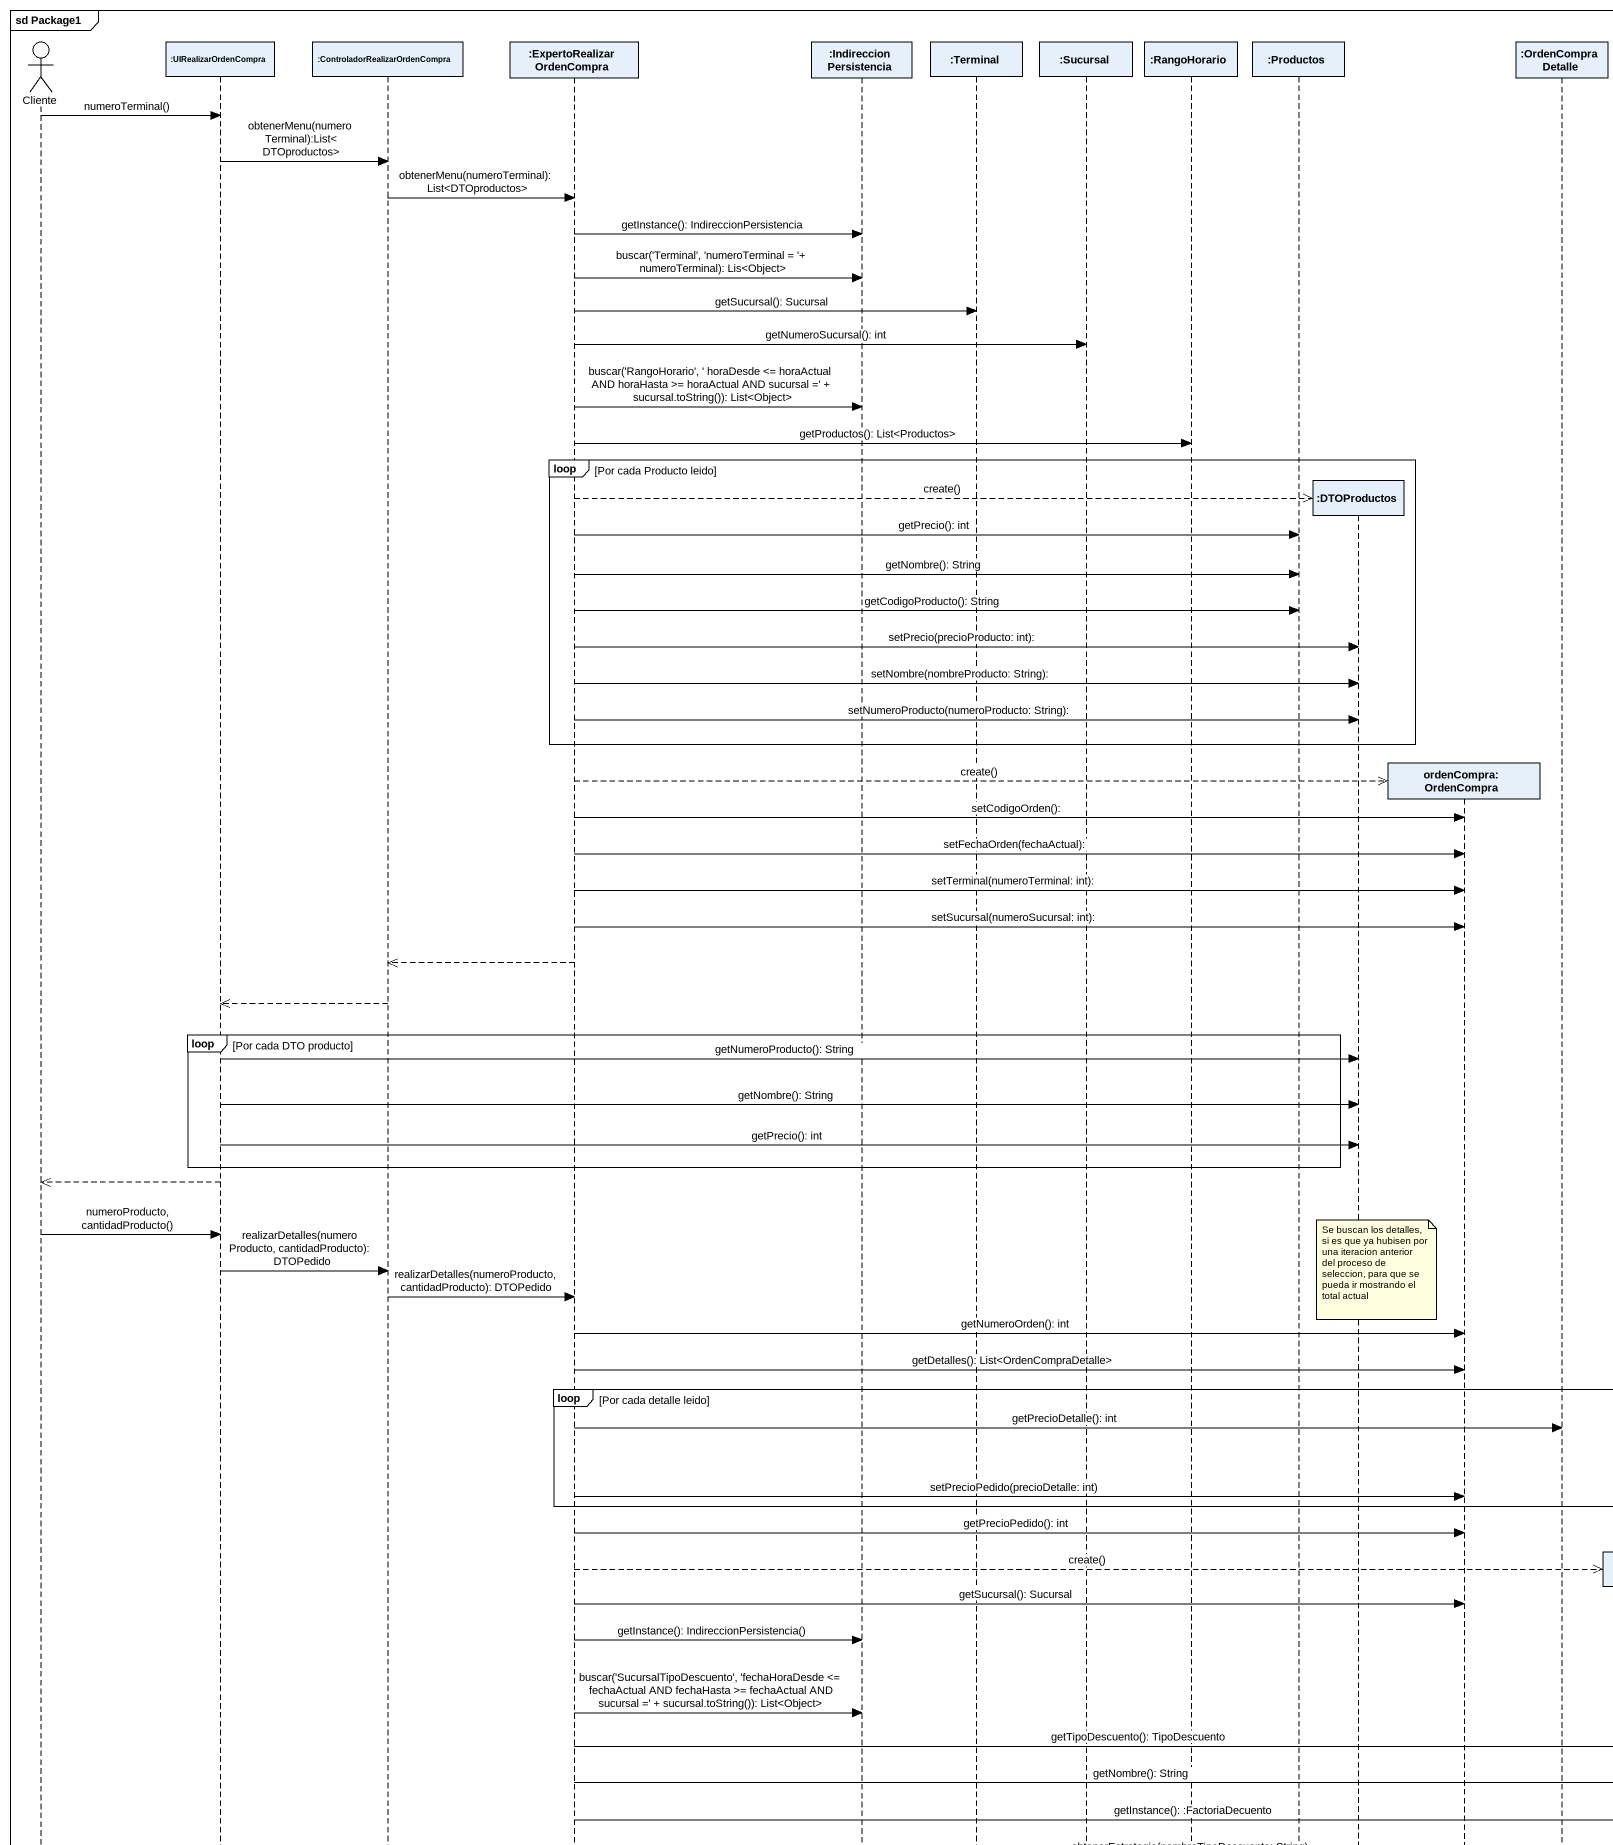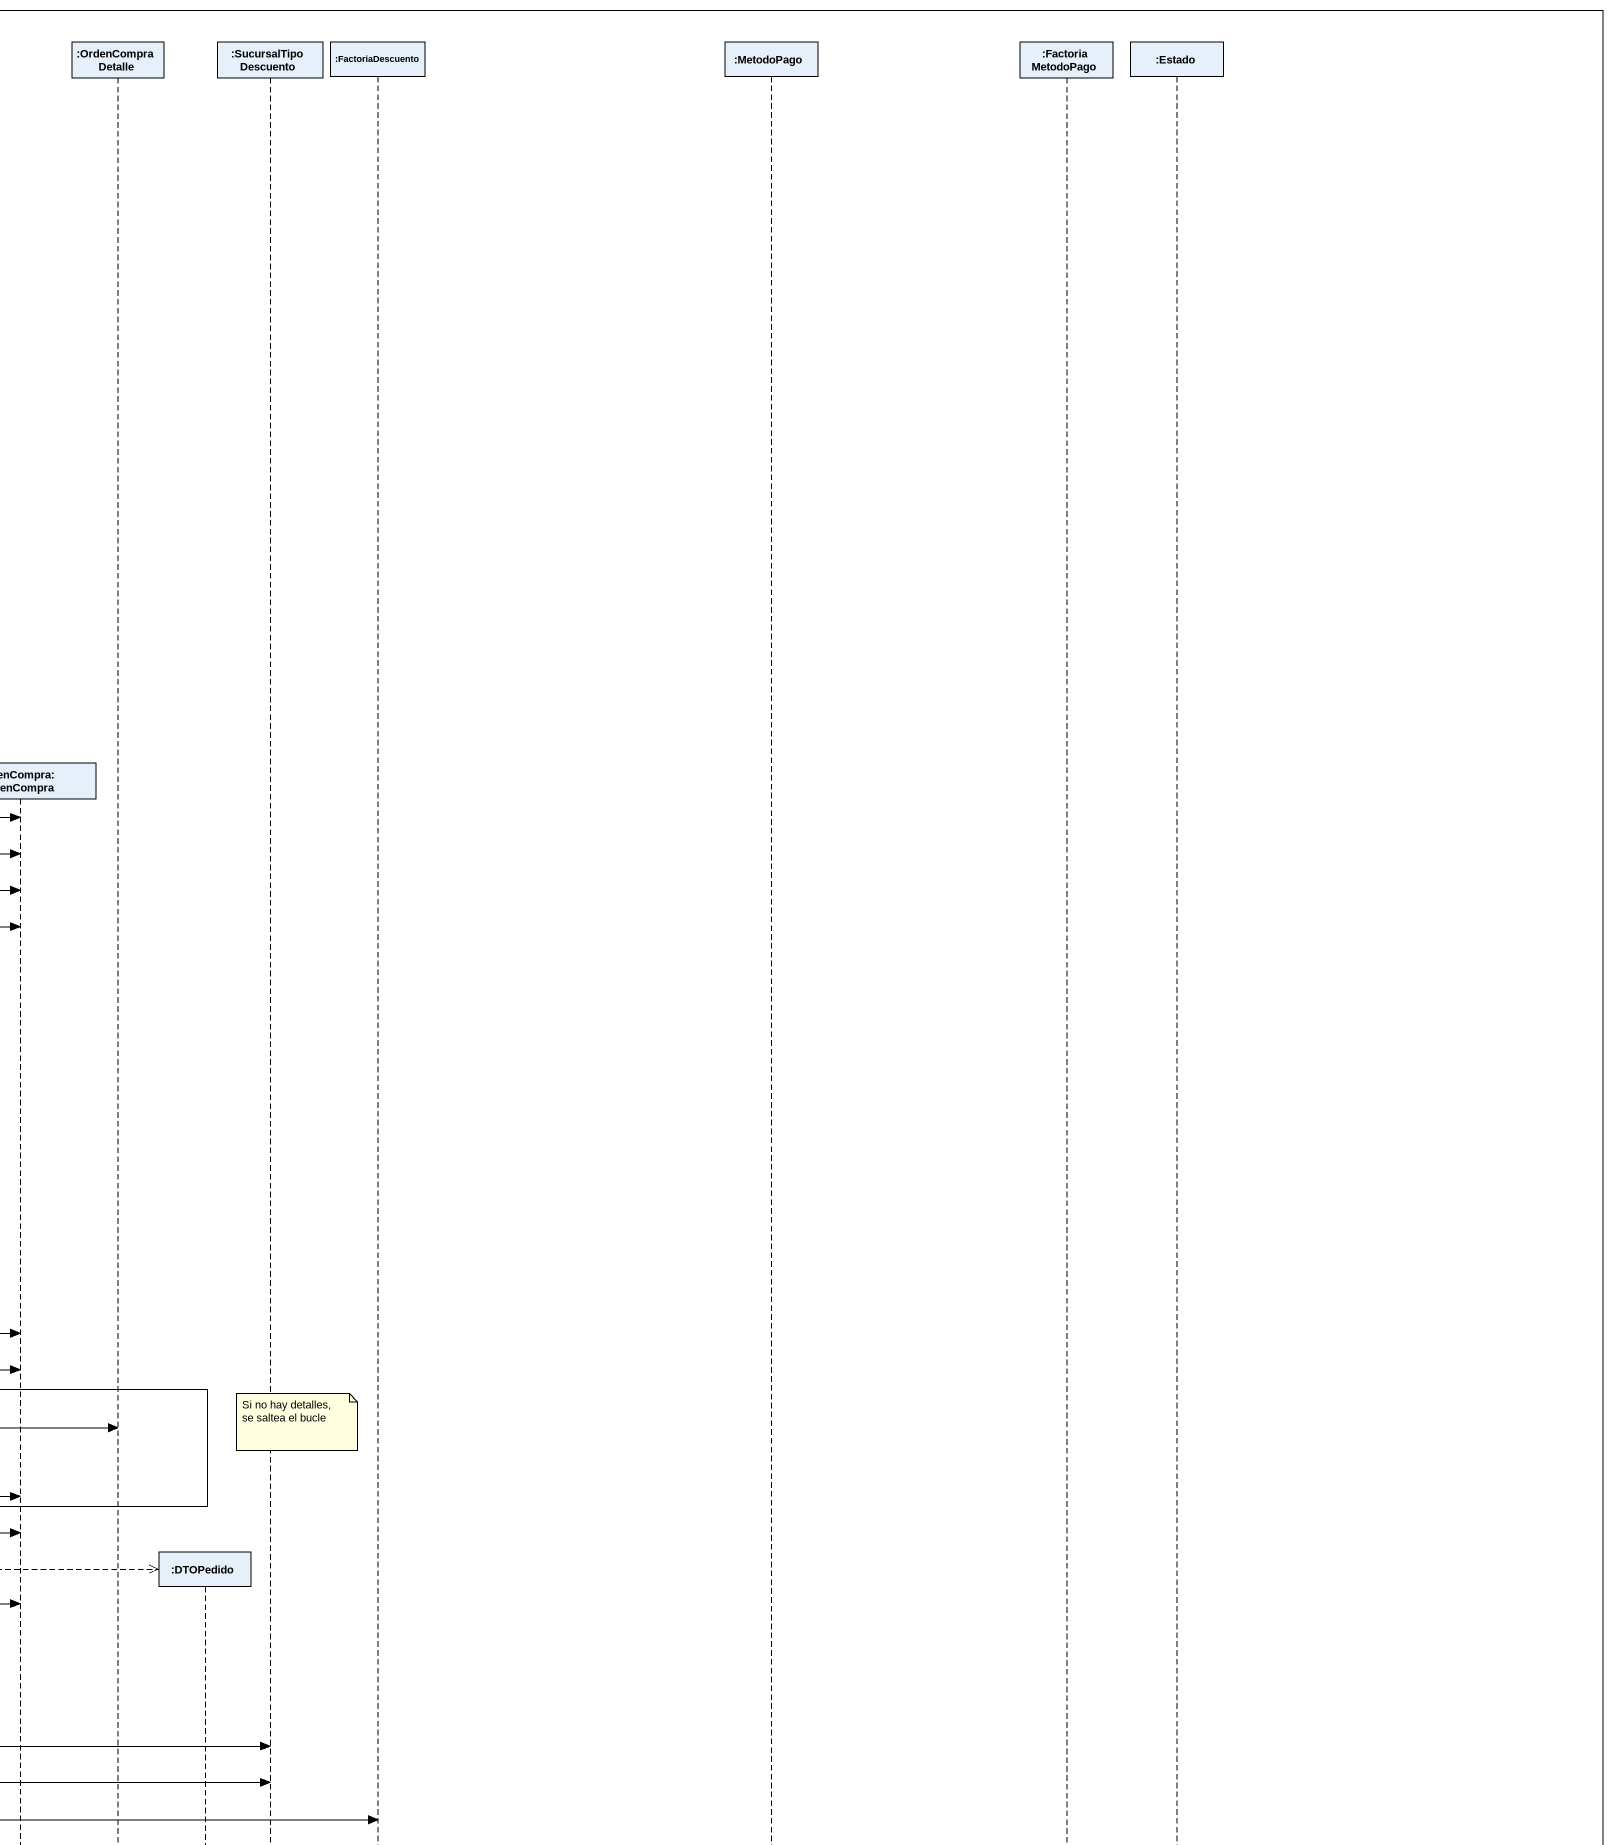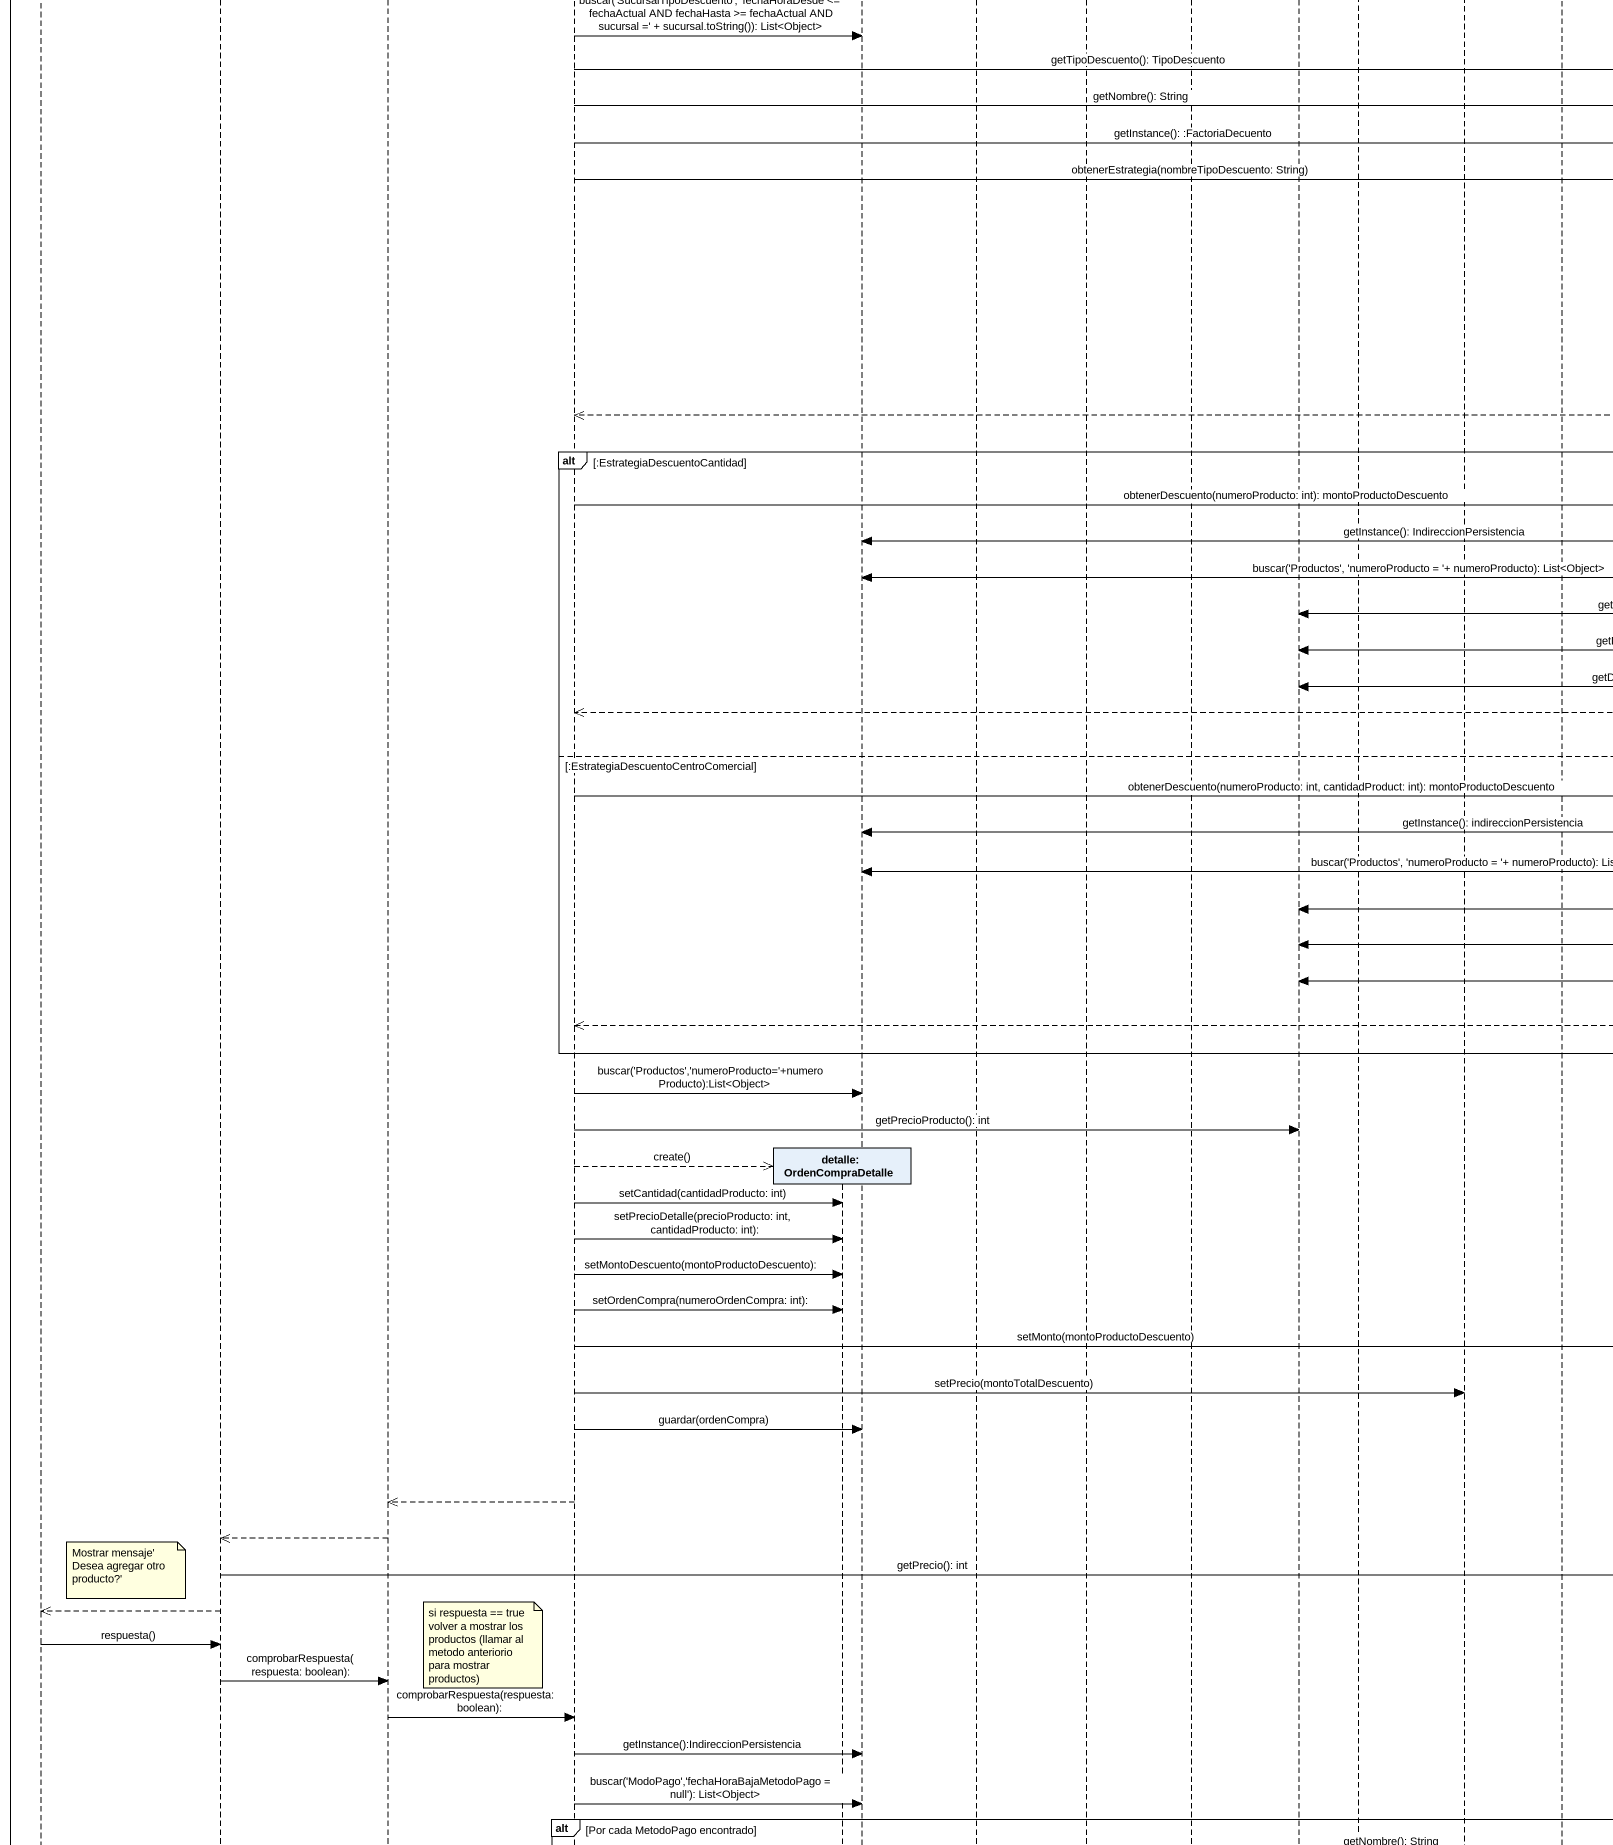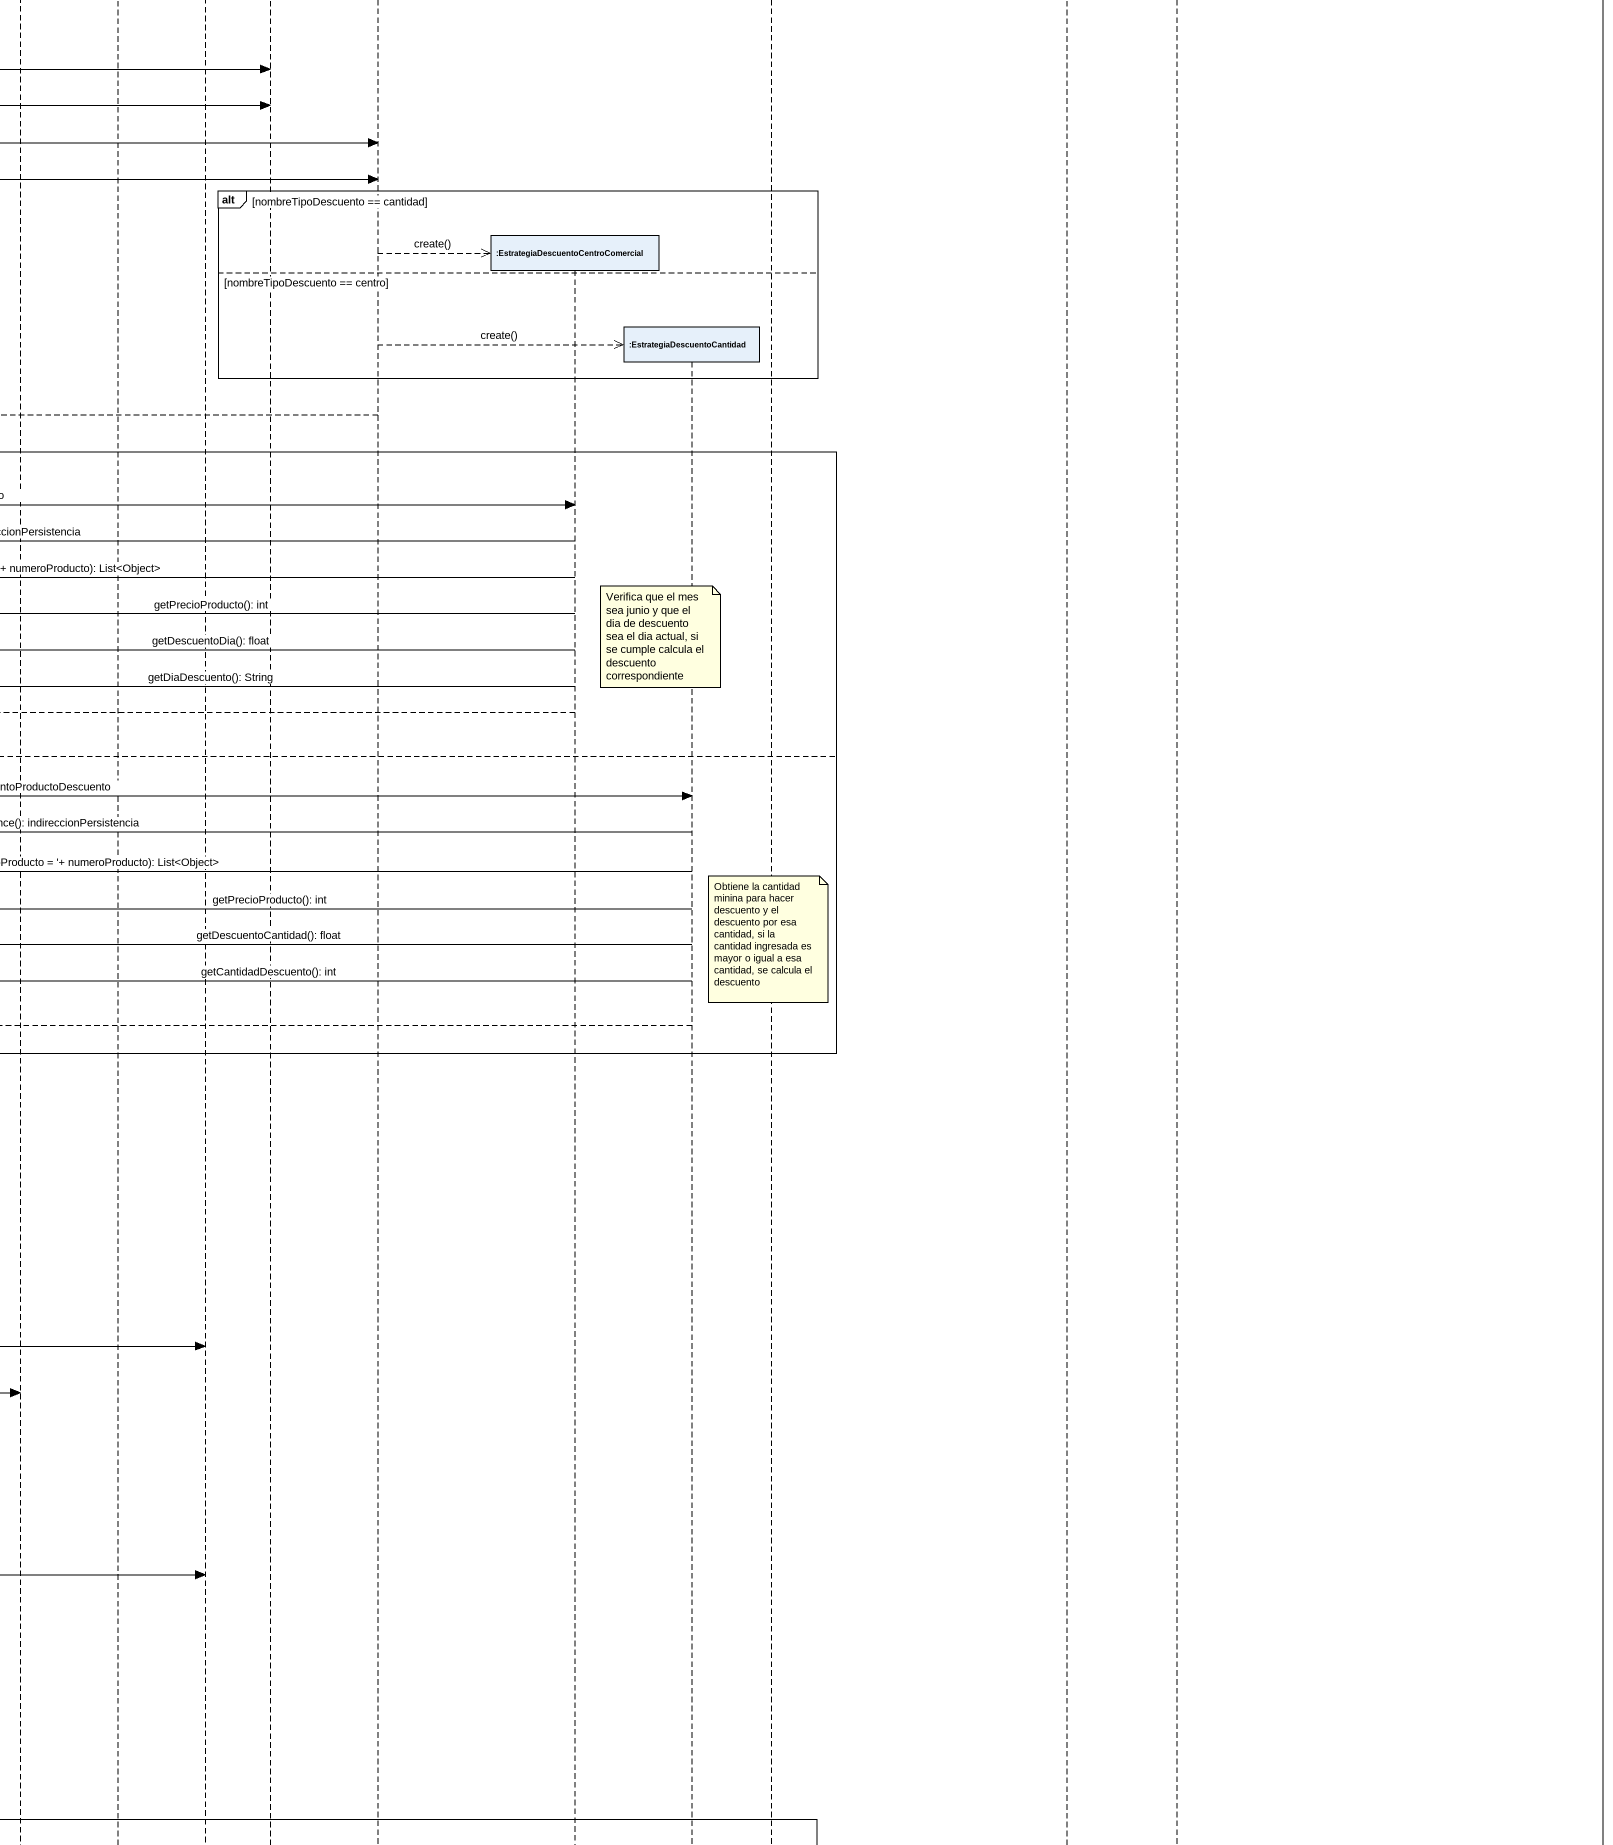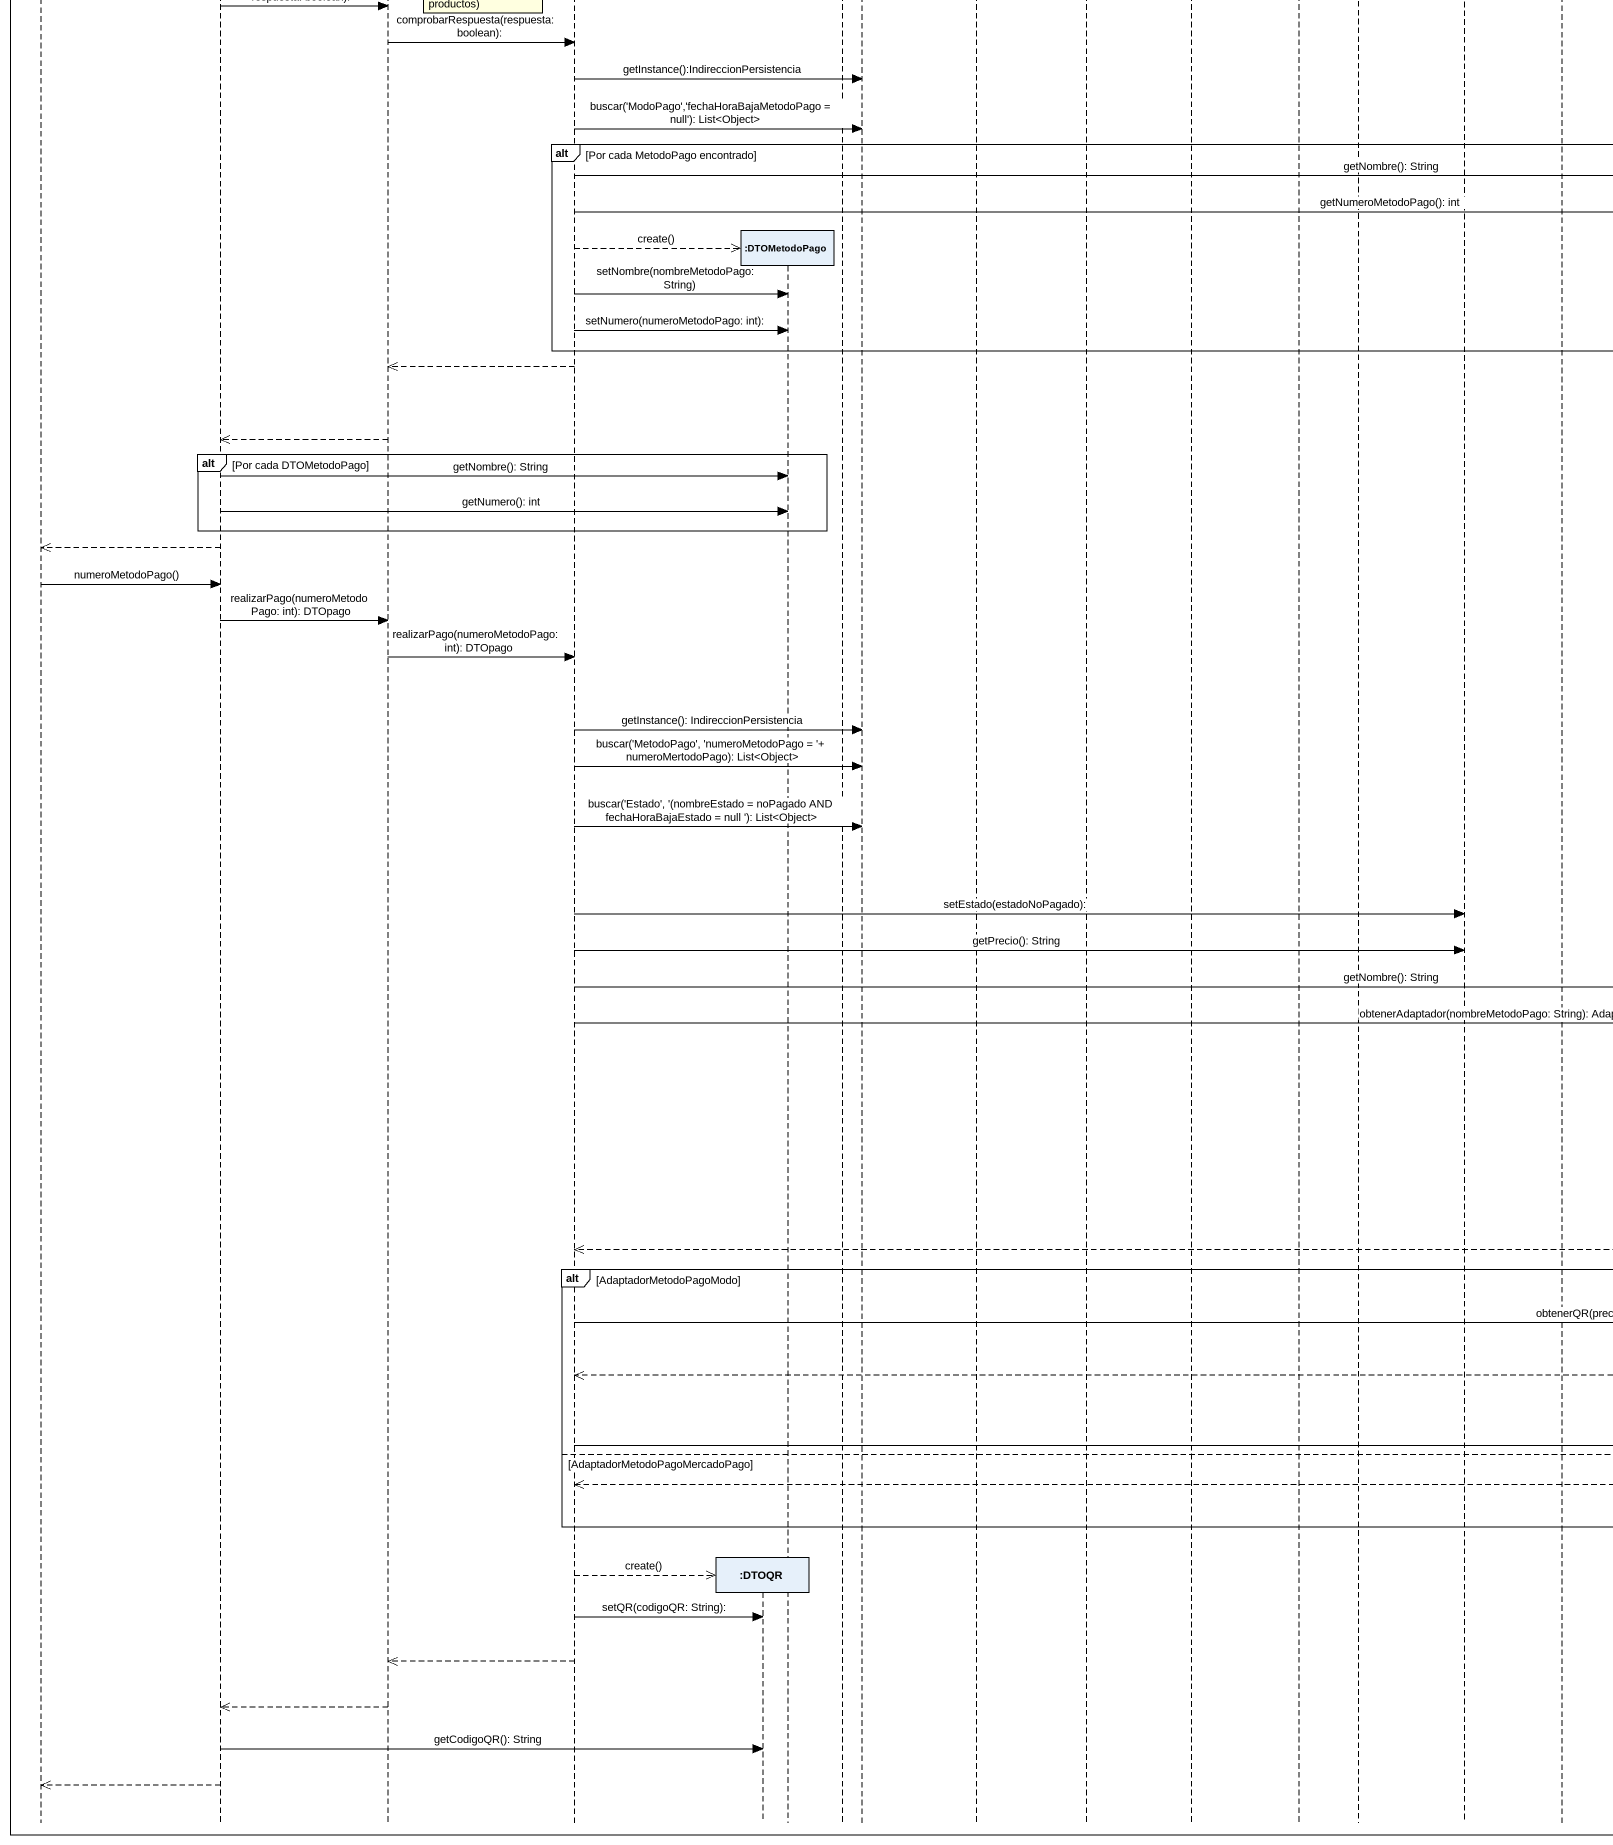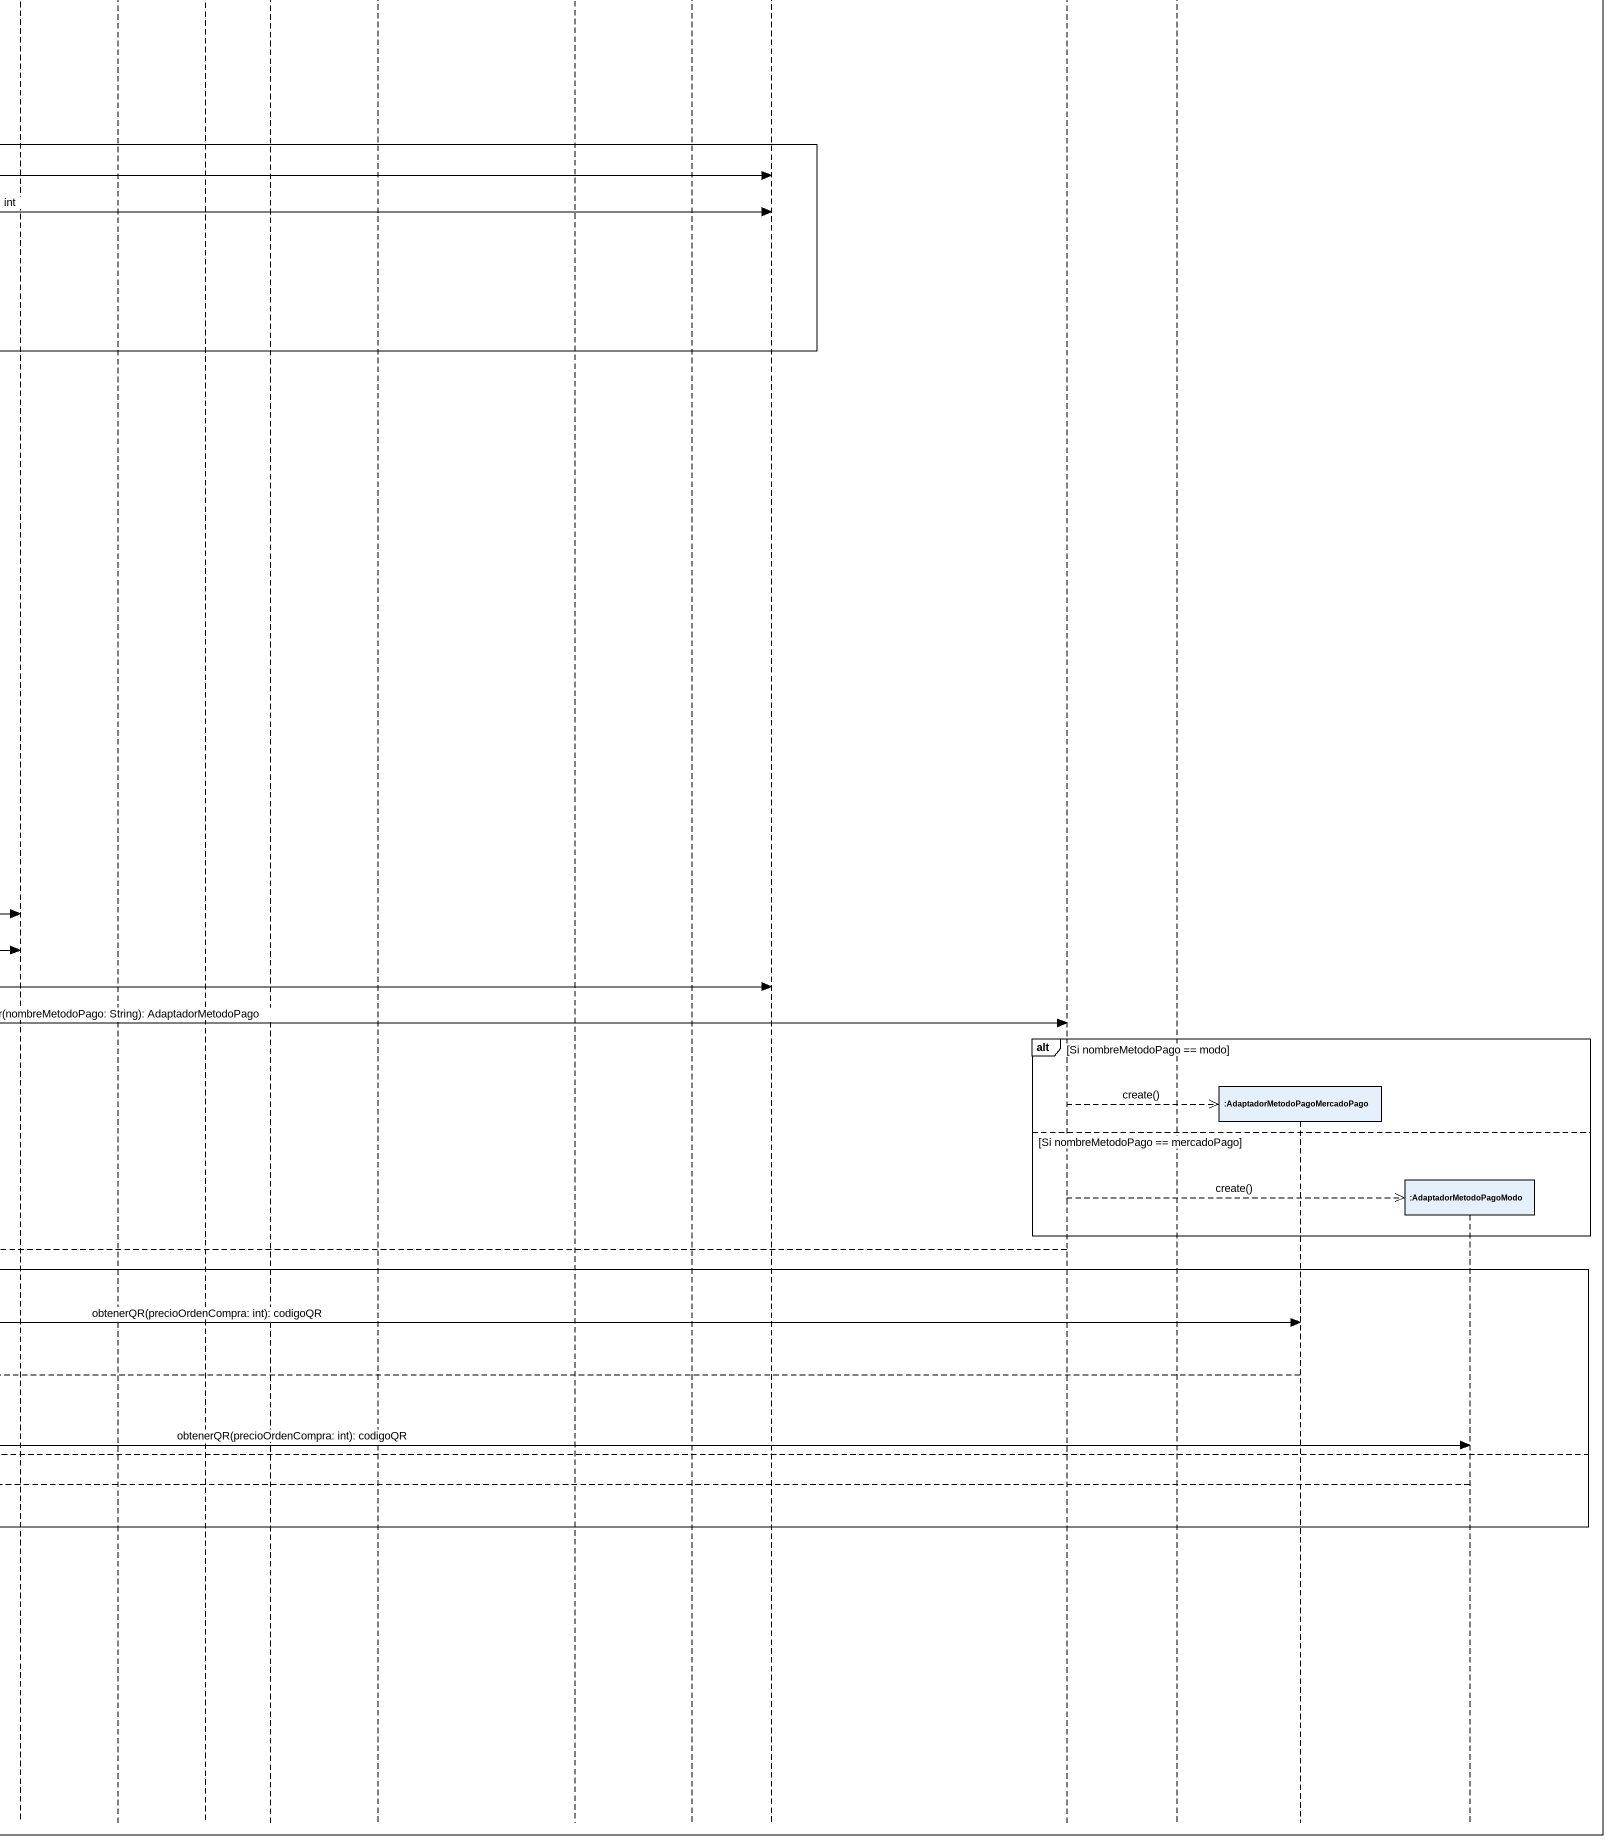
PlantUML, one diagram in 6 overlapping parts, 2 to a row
@startuml
mainframe sd Package1
hide footbox
actor Cliente
participant ":UIRealizarOrdenCompra" as UIRealizarOrdenCompra
participant ":ControladorRealizarOrdenCompra" as ControladorRealizarOrdenComp
participant ":ExpertoRealizarOrdenCompra" as ExpertoRealizarOrdenCompra
participant ":DTOQR" as DTOQR
participant ":DTOMetodoPago" as DTOMetodoPago
participant "detalle: OrdenCompraDetalle" as detalle_OrdenCompraDetalle
participant ":IndireccionPersistencia" as IndireccionPersistencia
participant ":Terminal" as Terminal
participant ":Sucursal" as Sucursal
participant ":RangoHorario" as RangoHorario
participant ":Productos" as Productos
participant ":DTOProductos" as DTOProductos
participant "ordenCompra: OrdenCompra" as ordenCompra_OrdenCompra
participant ":OrdenCompraDetalle" as OrdenCompraDetalle
participant ":DTOPedido" as DTOPedido
participant ":SucursalTipoDescuento" as SucursalTipoDescuento
participant ":FactoriaDescuento" as FactoriaDescuento
participant ":EstrategiaDescuentoCentroComercial" as EstrategiaDescuentoCentroCom
participant ":EstrategiaDescuentoCantidad" as EstrategiaDescuentoCantidad
participant ":MetodoPago" as MetodoPago
participant ":FactoriaMetodoPago" as FactoriaMetodoPago
participant ":Estado" as Estado
participant ":AdaptadorMetodoPagoMercadoPago" as AdaptadorMetodoPagoMercadoPa
participant ":AdaptadorMetodoPagoModo" as AdaptadorMetodoPagoModo

Cliente -> UIRealizarOrdenCompra : numeroTerminal()
UIRealizarOrdenCompra -> ControladorRealizarOrdenComp : obtenerMenu(numeroTerminal):List< DTOproductos>
ControladorRealizarOrdenComp -> ExpertoRealizarOrdenCompra : obtenerMenu(numeroTerminal): List<DTOproductos>
ExpertoRealizarOrdenCompra -> IndireccionPersistencia : getInstance(): IndireccionPersistencia
ExpertoRealizarOrdenCompra -> IndireccionPersistencia : buscar('Terminal', 'numeroTerminal = '+ numeroTerminal): Lis<Object>
ExpertoRealizarOrdenCompra -> Terminal : getSucursal(): Sucursal
ExpertoRealizarOrdenCompra -> Sucursal : getNumeroSucursal(): int
ExpertoRealizarOrdenCompra -> IndireccionPersistencia : buscar('RangoHorario', ' horaDesde <= horaActual AND horaHasta >= horaActual AND sucursal =' + sucursal.toString()): List<Object>
ExpertoRealizarOrdenCompra -> RangoHorario : getProductos(): List<Productos>
loop Por cada Producto leido
  ExpertoRealizarOrdenCompra -->> DTOProductos ** : create()
  ExpertoRealizarOrdenCompra -> Productos : getPrecio(): int
  ExpertoRealizarOrdenCompra -> Productos : getNombre(): String
  ExpertoRealizarOrdenCompra -> Productos : getCodigoProducto(): String
  ExpertoRealizarOrdenCompra -> DTOProductos : setPrecio(precioProducto: int):
  ExpertoRealizarOrdenCompra -> DTOProductos : setNombre(nombreProducto: String):
  ExpertoRealizarOrdenCompra -> DTOProductos : setNumeroProducto(numeroProducto: String):
end
ExpertoRealizarOrdenCompra -->> ordenCompra_OrdenCompra ** : create()
ExpertoRealizarOrdenCompra -> ordenCompra_OrdenCompra : setCodigoOrden():
ExpertoRealizarOrdenCompra -> ordenCompra_OrdenCompra : setFechaOrden(fechaActual):
ExpertoRealizarOrdenCompra -> ordenCompra_OrdenCompra : setTerminal(numeroTerminal: int):
ExpertoRealizarOrdenCompra -> ordenCompra_OrdenCompra : setSucursal(numeroSucursal: int):
ExpertoRealizarOrdenCompra -->> ControladorRealizarOrdenComp
ControladorRealizarOrdenComp -->> UIRealizarOrdenCompra
loop Por cada DTO producto
  UIRealizarOrdenCompra -> DTOProductos : getNumeroProducto(): String
  UIRealizarOrdenCompra -> DTOProductos : getNombre(): String
  UIRealizarOrdenCompra -> DTOProductos : getPrecio(): int
end
UIRealizarOrdenCompra -->> Cliente
Cliente -> UIRealizarOrdenCompra : numeroProducto, cantidadProducto()
note over DTOProductos : Se buscan los detalles, si es que ya hubisen por una iteracion anterior del proceso de seleccion, para que se pueda ir mostrando el total actual
UIRealizarOrdenCompra -> ControladorRealizarOrdenComp : realizarDetalles(numeroProducto, cantidadProducto): DTOPedido
ControladorRealizarOrdenComp -> ExpertoRealizarOrdenCompra : realizarDetalles(numeroProducto, cantidadProducto): DTOPedido
ExpertoRealizarOrdenCompra -> ordenCompra_OrdenCompra : getNumeroOrden(): int
ExpertoRealizarOrdenCompra -> ordenCompra_OrdenCompra : getDetalles(): List<OrdenCompraDetalle>
loop Por cada detalle leido
  note over SucursalTipoDescuento : Si no hay detalles, se saltea el bucle
  ExpertoRealizarOrdenCompra -> OrdenCompraDetalle : getPrecioDetalle(): int
  ExpertoRealizarOrdenCompra -> ordenCompra_OrdenCompra : setPrecioPedido(precioDetalle: int)
end
ExpertoRealizarOrdenCompra -> ordenCompra_OrdenCompra : getPrecioPedido(): int
ExpertoRealizarOrdenCompra -->> DTOPedido ** : create()
ExpertoRealizarOrdenCompra -> ordenCompra_OrdenCompra : getSucursal(): Sucursal
ExpertoRealizarOrdenCompra -> IndireccionPersistencia : getInstance(): IndireccionPersistencia()
ExpertoRealizarOrdenCompra -> IndireccionPersistencia : buscar('SucursalTipoDescuento', 'fechaHoraDesde <= fechaActual AND fechaHasta >= fechaActual AND sucursal =' + sucursal.toString()): List<Object>
ExpertoRealizarOrdenCompra -> SucursalTipoDescuento : getTipoDescuento(): TipoDescuento
ExpertoRealizarOrdenCompra -> SucursalTipoDescuento : getNombre(): String
ExpertoRealizarOrdenCompra -> FactoriaDescuento : getInstance(): :FactoriaDecuento
ExpertoRealizarOrdenCompra -> FactoriaDescuento : obtenerEstrategia(nombreTipoDescuento: String)
alt nombreTipoDescuento == cantidad
  FactoriaDescuento -->> EstrategiaDescuentoCentroCom ** : create()
else nombreTipoDescuento == centro
  FactoriaDescuento -->> EstrategiaDescuentoCantidad ** : create()
end
FactoriaDescuento -->> ExpertoRealizarOrdenCompra
alt :EstrategiaDescuentoCantidad
  ExpertoRealizarOrdenCompra -> EstrategiaDescuentoCentroCom : obtenerDescuento(numeroProducto: int): montoProductoDescuento
  EstrategiaDescuentoCentroCom -> IndireccionPersistencia : getInstance(): IndireccionPersistencia
  EstrategiaDescuentoCentroCom -> IndireccionPersistencia : buscar('Productos', 'numeroProducto = '+ numeroProducto): List<Object>
  EstrategiaDescuentoCentroCom -> Productos : getPrecioProducto(): int
  note over EstrategiaDescuentoCantidad : Verifica que el mes sea junio y que el dia de descuento sea el dia actual, si se cumple calcula el descuento correspondiente
  EstrategiaDescuentoCentroCom -> Productos : getDescuentoDia(): float
  EstrategiaDescuentoCentroCom -> Productos : getDiaDescuento(): String
  EstrategiaDescuentoCentroCom -->> ExpertoRealizarOrdenCompra
else :EstrategiaDescuentoCentroComercial
  ExpertoRealizarOrdenCompra -> EstrategiaDescuentoCantidad : obtenerDescuento(numeroProducto: int, cantidadProduct: int): montoProductoDescuento
  EstrategiaDescuentoCantidad -> IndireccionPersistencia : getInstance(): indireccionPersistencia
  EstrategiaDescuentoCantidad -> IndireccionPersistencia : buscar('Productos', 'numeroProducto = '+ numeroProducto): List<Object>
  EstrategiaDescuentoCantidad -> Productos : getPrecioProducto(): int
  note over MetodoPago : Obtiene la cantidad minina para hacer descuento y el descuento por esa cantidad, si la cantidad ingresada es mayor o igual a esa cantidad, se calcula el descuento
  EstrategiaDescuentoCantidad -> Productos : getDescuentoCantidad(): float
  EstrategiaDescuentoCantidad -> Productos : getCantidadDescuento(): int
  EstrategiaDescuentoCantidad -->> ExpertoRealizarOrdenCompra
end
ExpertoRealizarOrdenCompra -> IndireccionPersistencia : buscar('Productos','numeroProducto='+numeroProducto):List<Object>
ExpertoRealizarOrdenCompra -> Productos : getPrecioProducto(): int
ExpertoRealizarOrdenCompra -->> detalle_OrdenCompraDetalle ** : create()
ExpertoRealizarOrdenCompra -> detalle_OrdenCompraDetalle : setCantidad(cantidadProducto: int)
ExpertoRealizarOrdenCompra -> detalle_OrdenCompraDetalle : setPrecioDetalle(precioProducto: int, cantidadProducto: int):
ExpertoRealizarOrdenCompra -> detalle_OrdenCompraDetalle : setMontoDescuento(montoProductoDescuento):
ExpertoRealizarOrdenCompra -> detalle_OrdenCompraDetalle : setOrdenCompra(numeroOrdenCompra: int):
ExpertoRealizarOrdenCompra -> DTOPedido : setMonto(montoProductoDescuento)
ExpertoRealizarOrdenCompra -> ordenCompra_OrdenCompra : setPrecio(montoTotalDescuento)
ExpertoRealizarOrdenCompra -> IndireccionPersistencia : guardar(ordenCompra)
ExpertoRealizarOrdenCompra -->> ControladorRealizarOrdenComp
ControladorRealizarOrdenComp -->> UIRealizarOrdenCompra
note right of Cliente : Mostrar mensaje' Desea agregar otro producto?'
UIRealizarOrdenCompra -> DTOPedido : getPrecio(): int
UIRealizarOrdenCompra -->> Cliente
Cliente -> UIRealizarOrdenCompra : respuesta()
note left of ExpertoRealizarOrdenCompra : si respuesta == true volver a mostrar los productos (llamar al metodo anteriorio para mostrar productos)
UIRealizarOrdenCompra -> ControladorRealizarOrdenComp : comprobarRespuesta(respuesta: boolean):
ControladorRealizarOrdenComp -> ExpertoRealizarOrdenCompra : comprobarRespuesta(respuesta: boolean):
ExpertoRealizarOrdenCompra -> IndireccionPersistencia : getInstance():IndireccionPersistencia
ExpertoRealizarOrdenCompra -> IndireccionPersistencia : buscar('ModoPago','fechaHoraBajaMetodoPago = null'): List<Object>
alt Por cada MetodoPago encontrado
  ExpertoRealizarOrdenCompra -> MetodoPago : getNombre(): String
  ExpertoRealizarOrdenCompra -> MetodoPago : getNumeroMetodoPago(): int
  ExpertoRealizarOrdenCompra -->> DTOMetodoPago ** : create()
  ExpertoRealizarOrdenCompra -> DTOMetodoPago : setNombre(nombreMetodoPago: String)
  ExpertoRealizarOrdenCompra -> DTOMetodoPago : setNumero(numeroMetodoPago: int):
end
ExpertoRealizarOrdenCompra -->> ControladorRealizarOrdenComp
ControladorRealizarOrdenComp -->> UIRealizarOrdenCompra
alt Por cada DTOMetodoPago
  UIRealizarOrdenCompra -> DTOMetodoPago : getNombre(): String
  UIRealizarOrdenCompra -> DTOMetodoPago : getNumero(): int
end
UIRealizarOrdenCompra -->> Cliente
Cliente -> UIRealizarOrdenCompra : numeroMetodoPago()
UIRealizarOrdenCompra -> ControladorRealizarOrdenComp : realizarPago(numeroMetodoPago: int): DTOpago
ControladorRealizarOrdenComp -> ExpertoRealizarOrdenCompra : realizarPago(numeroMetodoPago: int): DTOpago
ExpertoRealizarOrdenCompra -> IndireccionPersistencia : getInstance(): IndireccionPersistencia
ExpertoRealizarOrdenCompra -> IndireccionPersistencia : buscar('MetodoPago', 'numeroMetodoPago = '+ numeroMertodoPago): List<Object>
ExpertoRealizarOrdenCompra -> IndireccionPersistencia : buscar('Estado', '(nombreEstado = noPagado AND fechaHoraBajaEstado = null '): List<Object>
ExpertoRealizarOrdenCompra -> ordenCompra_OrdenCompra : setEstado(estadoNoPagado):
ExpertoRealizarOrdenCompra -> ordenCompra_OrdenCompra : getPrecio(): String
ExpertoRealizarOrdenCompra -> MetodoPago : getNombre(): String
ExpertoRealizarOrdenCompra -> FactoriaMetodoPago : obtenerAdaptador(nombreMetodoPago: String): AdaptadorMetodoPago
alt Si nombreMetodoPago == modo
  FactoriaMetodoPago -->> AdaptadorMetodoPagoMercadoPa ** : create()
else Si nombreMetodoPago == mercadoPago
  FactoriaMetodoPago -->> AdaptadorMetodoPagoModo ** : create()
end
FactoriaMetodoPago -->> ExpertoRealizarOrdenCompra
alt AdaptadorMetodoPagoModo
  ExpertoRealizarOrdenCompra -> AdaptadorMetodoPagoMercadoPa : obtenerQR(precioOrdenCompra: int): codigoQR
  AdaptadorMetodoPagoMercadoPa -->> ExpertoRealizarOrdenCompra
  ExpertoRealizarOrdenCompra -> AdaptadorMetodoPagoModo : obtenerQR(precioOrdenCompra: int): codigoQR
else AdaptadorMetodoPagoMercadoPago
  AdaptadorMetodoPagoModo -->> ExpertoRealizarOrdenCompra
end
ExpertoRealizarOrdenCompra -->> DTOQR ** : create()
ExpertoRealizarOrdenCompra -> DTOQR : setQR(codigoQR: String):
ExpertoRealizarOrdenCompra -->> ControladorRealizarOrdenComp
ControladorRealizarOrdenComp -->> UIRealizarOrdenCompra
UIRealizarOrdenCompra -> DTOQR : getCodigoQR(): String
UIRealizarOrdenCompra -->> Cliente
@enduml
